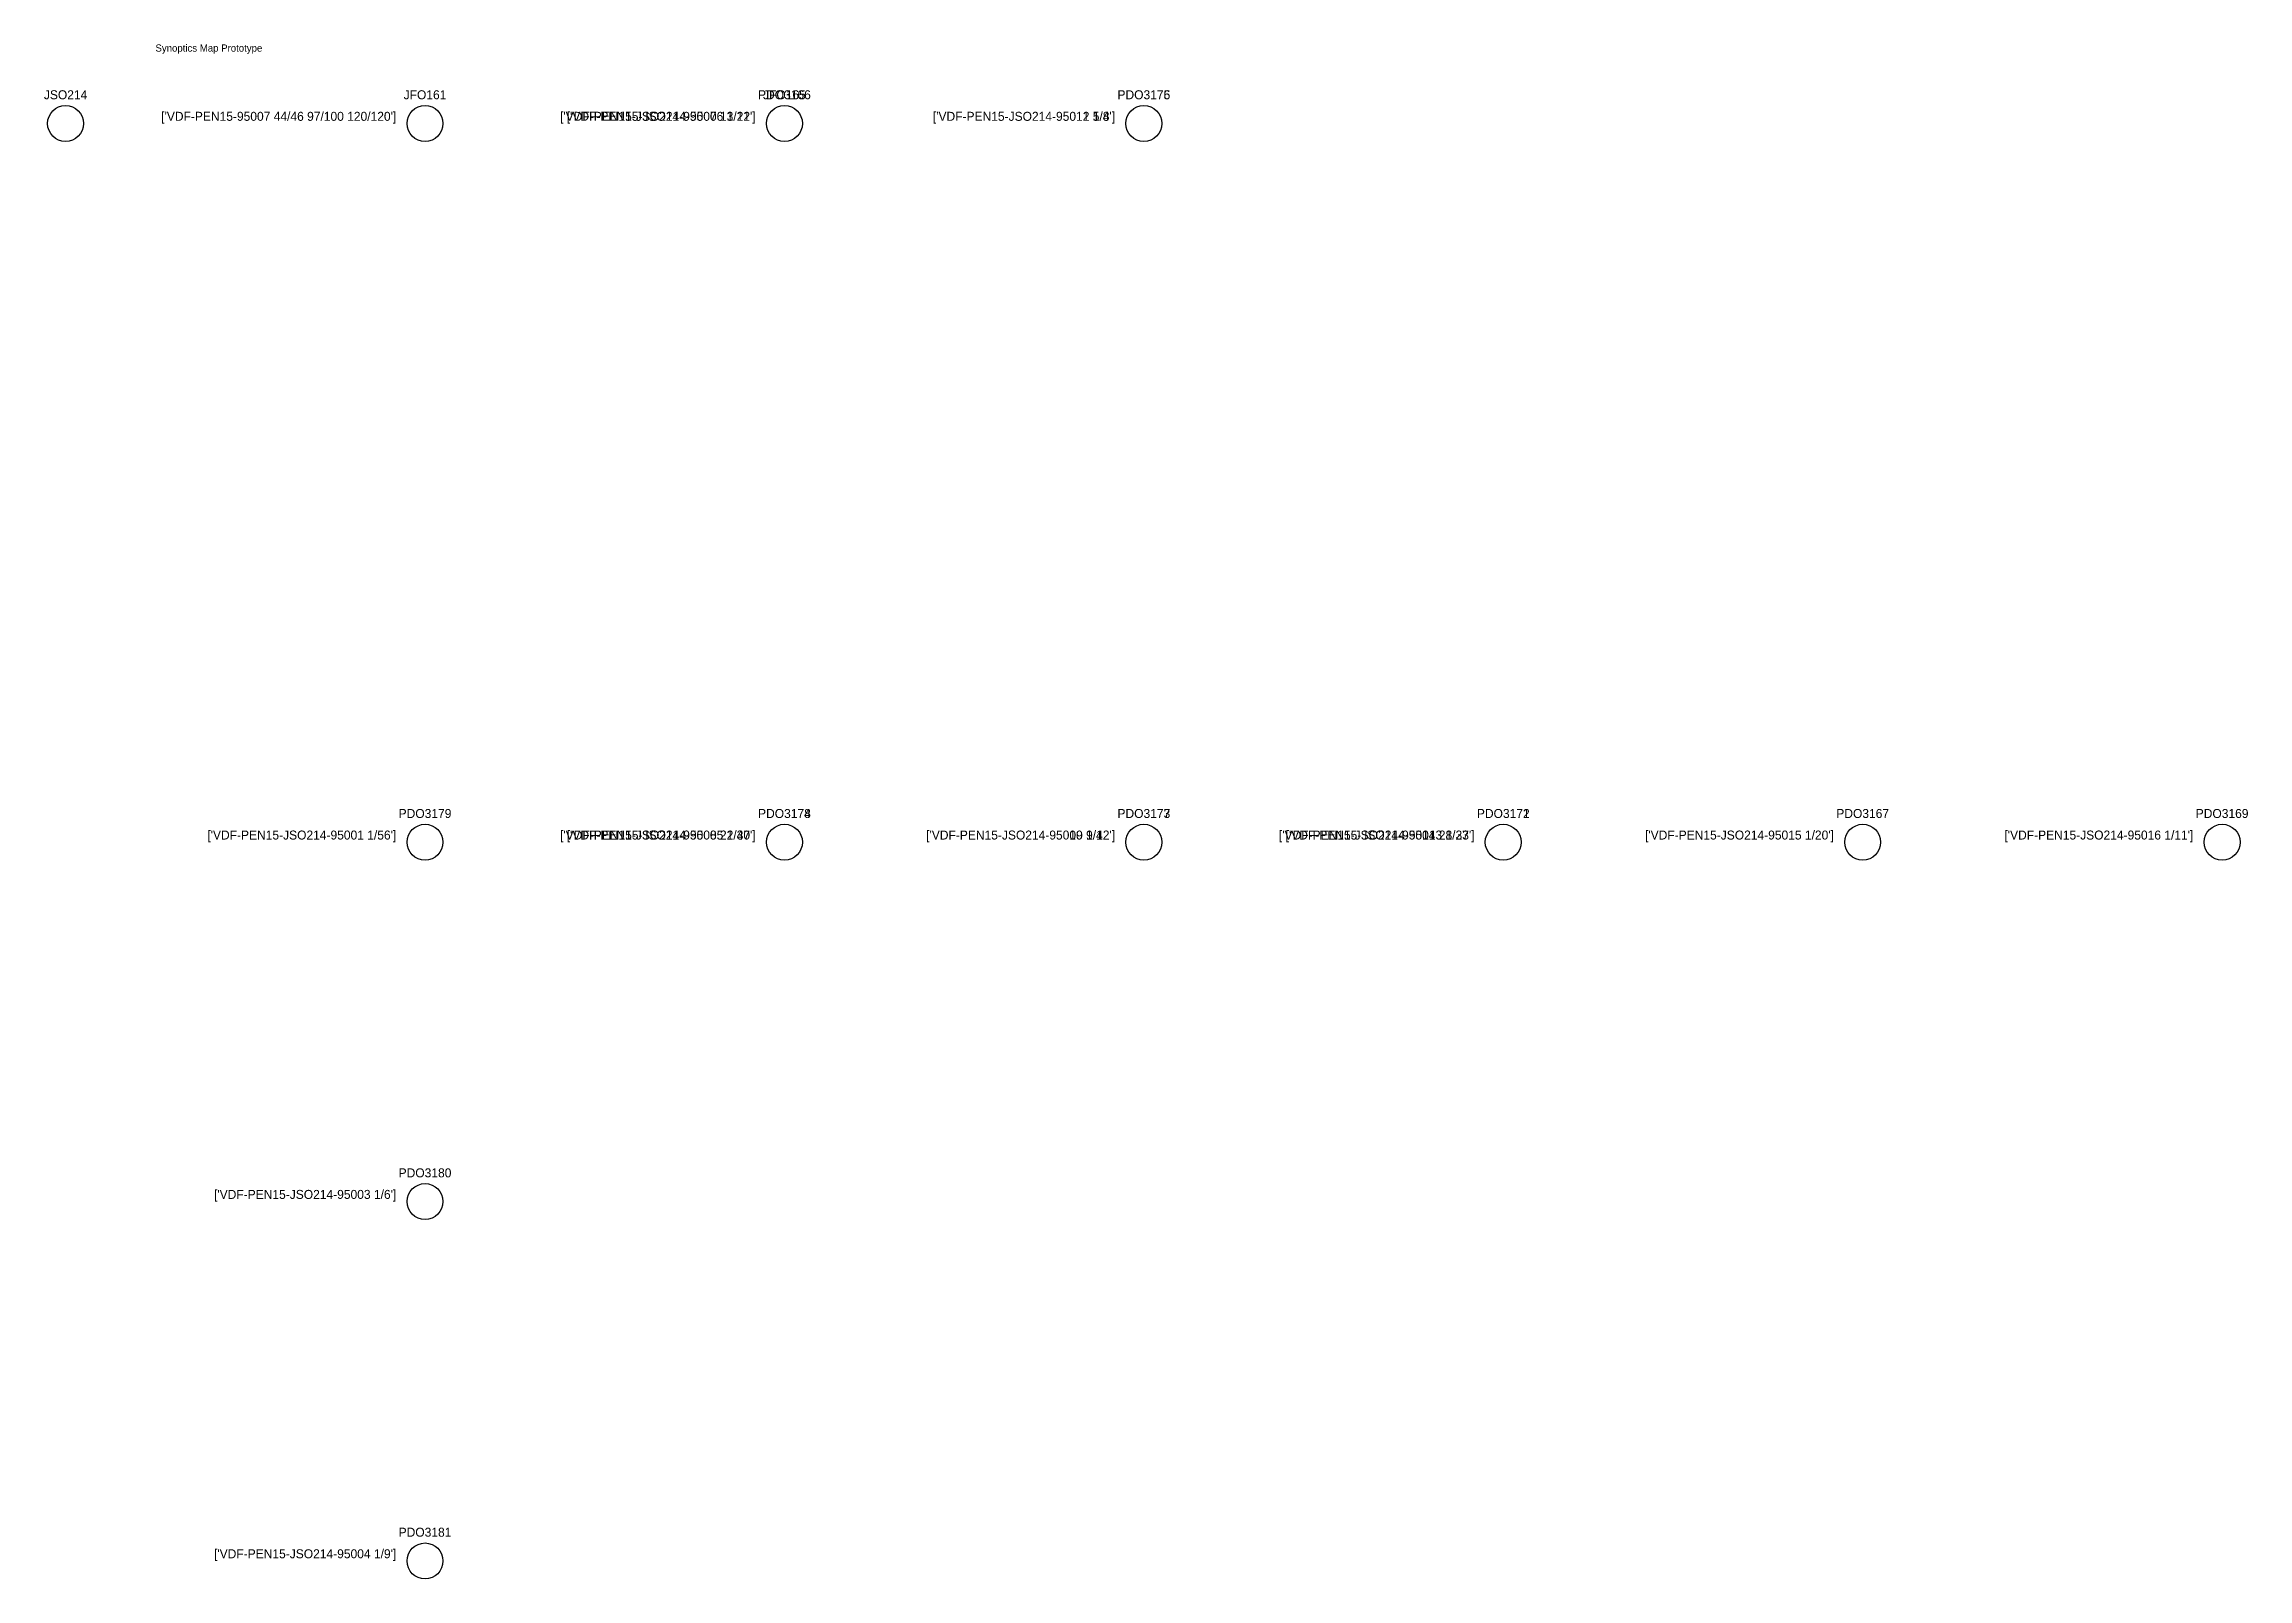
# Model space of a CAD drawing. Header units: metres. Extents: x -6 to 607, y -405 to 22.
import ezdxf
from ezdxf.enums import TextEntityAlignment as Align

# ---------------------------------------------------------------- set-up
doc = ezdxf.new("R2010")
doc.units = ezdxf.units.M
doc.layers.add('SINOP_JSFO', color=30, linetype='Continuous')
doc.layers.add('SINOP_PDO', color=4, linetype='Continuous')

# ---------------------------------------------------------------- blocks, each defined once
blk = doc.blocks.new('JSO')
at = {"layer": 'SINOP_JSFO'}
blk.add_circle((0, 0), 0.5, dxfattribs=at)
blk = doc.blocks.new('PDO')
at = {"layer": 'SINOP_PDO'}
blk.add_circle((0, 0), 0.5, dxfattribs=at)
blk = doc.blocks.new('JFO')
at = {"layer": 'SINOP_JSFO'}
blk.add_circle((0, 0), 0.5, dxfattribs=at)

msp = doc.modelspace()

# ---------------------------------------------------------------- block references
at = {"layer": 'SINOP_JSFO'}
ref = msp.add_blockref('JSO', (0, 0), dxfattribs=dict(at, xscale=10, yscale=10))
ref.add_attrib('TIPO', 'JSO214', dxfattribs={"height": 2.5}).set_placement((0, 8), align=Align.MIDDLE_CENTER)
ref = msp.add_blockref('JFO', (100, 0), dxfattribs=dict(at, xscale=10, yscale=10))
ref.add_attrib('TIPO', 'JFO161', dxfattribs={"height": 2.5}).set_placement((100, 8), align=Align.MIDDLE_CENTER)
ref.add_attrib('CABO', "['VDF-PEN15-95007 44/46 97/100 120/120']", dxfattribs={"height": 2.5}).set_placement((92, 0), align=Align.BOTTOM_RIGHT)
ref = msp.add_blockref('JFO', (200, 0), dxfattribs=dict(at, xscale=10, yscale=10))
ref.add_attrib('TIPO', 'JFO165', dxfattribs={"height": 2.5}).set_placement((200, 8), align=Align.MIDDLE_CENTER)
ref.add_attrib('CABO', "['VDF-PEN15-JSO214-95006 1/12']", dxfattribs={"height": 2.5}).set_placement((192, 0), align=Align.BOTTOM_RIGHT)
at = {"layer": 'SINOP_PDO'}
ref = msp.add_blockref('PDO', (200, 0), dxfattribs=dict(at, xscale=10, yscale=10))
ref.add_attrib('TIPO', 'PDO3166', dxfattribs={"height": 2.5}).set_placement((200, 8), align=Align.MIDDLE_CENTER)
ref.add_attrib('CABO', "['VDF-PEN15-JSO214-95007 13/21']", dxfattribs={"height": 2.5}).set_placement((192, 0), align=Align.BOTTOM_RIGHT)
ref = msp.add_blockref('PDO', (300, 0), dxfattribs=dict(at, xscale=10, yscale=10))
ref.add_attrib('TIPO', 'PDO3175', dxfattribs={"height": 2.5}).set_placement((300, 8), align=Align.MIDDLE_CENTER)
ref.add_attrib('CABO', "['VDF-PEN15-JSO214-95012 1/4']", dxfattribs={"height": 2.5}).set_placement((292, 0), align=Align.BOTTOM_RIGHT)
ref = msp.add_blockref('PDO', (300, 0), dxfattribs=dict(at, xscale=10, yscale=10))
ref.add_attrib('TIPO', 'PDO3176', dxfattribs={"height": 2.5}).set_placement((300, 8), align=Align.MIDDLE_CENTER)
ref.add_attrib('CABO', "['VDF-PEN15-JSO214-95011 5/8']", dxfattribs={"height": 2.5}).set_placement((292, 0), align=Align.BOTTOM_RIGHT)
ref = msp.add_blockref('PDO', (100, -200), dxfattribs=dict(at, xscale=10, yscale=10))
ref.add_attrib('TIPO', 'PDO3179', dxfattribs={"height": 2.5}).set_placement((100, -192), align=Align.MIDDLE_CENTER)
ref.add_attrib('CABO', "['VDF-PEN15-JSO214-95001 1/56']", dxfattribs={"height": 2.5}).set_placement((92, -200), align=Align.BOTTOM_RIGHT)
ref = msp.add_blockref('PDO', (200, -200), dxfattribs=dict(at, xscale=10, yscale=10))
ref.add_attrib('TIPO', 'PDO3178', dxfattribs={"height": 2.5}).set_placement((200, -192), align=Align.MIDDLE_CENTER)
ref.add_attrib('CABO', "['VDF-PEN15-JSO214-95008 22/30']", dxfattribs={"height": 2.5}).set_placement((192, -200), align=Align.BOTTOM_RIGHT)
ref = msp.add_blockref('PDO', (200, -200), dxfattribs=dict(at, xscale=10, yscale=10))
ref.add_attrib('TIPO', 'PDO3174', dxfattribs={"height": 2.5}).set_placement((200, -192), align=Align.MIDDLE_CENTER)
ref.add_attrib('CABO', "['VDF-PEN15-JSO214-95005 1/47']", dxfattribs={"height": 2.5}).set_placement((192, -200), align=Align.BOTTOM_RIGHT)
ref = msp.add_blockref('PDO', (300, -200), dxfattribs=dict(at, xscale=10, yscale=10))
ref.add_attrib('TIPO', 'PDO3177', dxfattribs={"height": 2.5}).set_placement((300, -192), align=Align.MIDDLE_CENTER)
ref.add_attrib('CABO', "['VDF-PEN15-JSO214-95010 9/12']", dxfattribs={"height": 2.5}).set_placement((292, -200), align=Align.BOTTOM_RIGHT)
ref = msp.add_blockref('PDO', (300, -200), dxfattribs=dict(at, xscale=10, yscale=10))
ref.add_attrib('TIPO', 'PDO3173', dxfattribs={"height": 2.5}).set_placement((300, -192), align=Align.MIDDLE_CENTER)
ref.add_attrib('CABO', "['VDF-PEN15-JSO214-95009 1/42']", dxfattribs={"height": 2.5}).set_placement((292, -200), align=Align.BOTTOM_RIGHT)
ref = msp.add_blockref('PDO', (400, -200), dxfattribs=dict(at, xscale=10, yscale=10))
ref.add_attrib('TIPO', 'PDO3172', dxfattribs={"height": 2.5}).set_placement((400, -192), align=Align.MIDDLE_CENTER)
ref.add_attrib('CABO', "['VDF-PEN15-JSO214-95014 28/33']", dxfattribs={"height": 2.5}).set_placement((392, -200), align=Align.BOTTOM_RIGHT)
ref = msp.add_blockref('PDO', (400, -200), dxfattribs=dict(at, xscale=10, yscale=10))
ref.add_attrib('TIPO', 'PDO3171', dxfattribs={"height": 2.5}).set_placement((400, -192), align=Align.MIDDLE_CENTER)
ref.add_attrib('CABO', "['VDF-PEN15-JSO214-95013 1/27']", dxfattribs={"height": 2.5}).set_placement((392, -200), align=Align.BOTTOM_RIGHT)
ref = msp.add_blockref('PDO', (500, -200), dxfattribs=dict(at, xscale=10, yscale=10))
ref.add_attrib('TIPO', 'PDO3167', dxfattribs={"height": 2.5}).set_placement((500, -192), align=Align.MIDDLE_CENTER)
ref.add_attrib('CABO', "['VDF-PEN15-JSO214-95015 1/20']", dxfattribs={"height": 2.5}).set_placement((492, -200), align=Align.BOTTOM_RIGHT)
ref = msp.add_blockref('PDO', (600, -200), dxfattribs=dict(at, xscale=10, yscale=10))
ref.add_attrib('TIPO', 'PDO3169', dxfattribs={"height": 2.5}).set_placement((600, -192), align=Align.MIDDLE_CENTER)
ref.add_attrib('CABO', "['VDF-PEN15-JSO214-95016 1/11']", dxfattribs={"height": 2.5}).set_placement((592, -200), align=Align.BOTTOM_RIGHT)
ref = msp.add_blockref('PDO', (100, -300), dxfattribs=dict(at, xscale=10, yscale=10))
ref.add_attrib('TIPO', 'PDO3180', dxfattribs={"height": 2.5}).set_placement((100, -292), align=Align.MIDDLE_CENTER)
ref.add_attrib('CABO', "['VDF-PEN15-JSO214-95003 1/6']", dxfattribs={"height": 2.5}).set_placement((92, -300), align=Align.BOTTOM_RIGHT)
ref = msp.add_blockref('PDO', (100, -400), dxfattribs=dict(at, xscale=10, yscale=10))
ref.add_attrib('TIPO', 'PDO3181', dxfattribs={"height": 2.5}).set_placement((100, -392), align=Align.MIDDLE_CENTER)
ref.add_attrib('CABO', "['VDF-PEN15-JSO214-95004 1/9']", dxfattribs={"height": 2.5}).set_placement((92, -400), align=Align.BOTTOM_RIGHT)

# ---------------------------------------------------------------- texts
msp.add_text('Synoptics Map Prototype', height=2).set_placement((25, 20))

doc.saveas('drawing.dxf')
